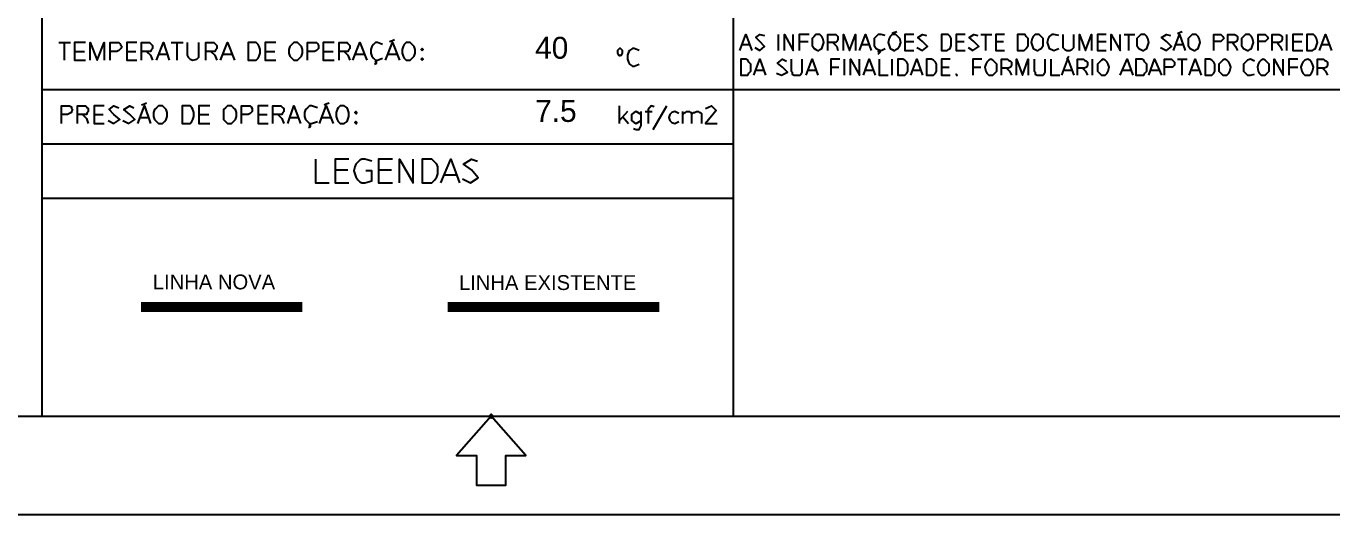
# Model space of a CAD drawing. Extents: x 0 to 597, y 0 to 422.
# Drawn here: x 257.3 to 389.6, y 0 to 49.5 of the extents above; entities that cross this region are included whole.
import ezdxf

# ---------------------------------------------------------------- set-up
doc = ezdxf.new("R2010")
doc.units = 0
doc.header["$MEASUREMENT"] = 0
doc.linetypes.add('GT101', pattern=[2.1, 1.4, -0.7])
doc.layers.add('GT_1', color=7, linetype='Continuous')
doc.styles.add('HTX1', font='O8116901', dxfattribs={"width": 1.02})

msp = doc.modelspace()

# ---------------------------------------------------------------- linework, layer by layer
at = {"linetype": 'Continuous'}
msp.add_lwpolyline([(0, 421.74), (597.11, 421.74), (597.11, 0), (0, 0)], close=True, dxfattribs=at)
at = {"layer": 'GT_1', "flags": 128}
for points in [[(25, 10), (583.8, 10), (583.8, 409.8)], [(258.9, 107.9), (258.9, 10)], [(328.9, 107.9), (328.9, 10)], [(260.6, 47.8), (261.8, 47.8)], [(261.2, 46), (261.2, 47.8)], [(263.3, 47.8), (262.2, 47.8), (262.2, 46), (263.3, 46)], [(263.8, 46), (263.8, 47.8), (264.5, 46), (265.2, 47.8), (265.2, 46)], [(265.8, 46), (265.8, 47.8), (266.5, 47.8), (266.7, 47.8), (266.8, 47.7), (266.9, 47.5), (267, 47.4), (266.9, 47.2), (266.8, 47.1), (266.7, 47), (266.5, 46.9), (265.8, 46.9)], [(268.5, 47.8), (267.5, 47.8), (267.5, 46), (268.5, 46)], [(269, 46), (269, 47.8), (269.6, 47.8), (269.8, 47.8), (269.9, 47.7), (270, 47.6), (270.1, 47.5), (270.1, 47.3), (270.1, 47.2), (270, 47.1), (269.9, 46.9), (269.8, 46.9), (269.6, 46.9), (269, 46.9)], [(270.5, 46), (271.2, 47.8), (271.8, 46)], [(272, 47.8), (273.2, 47.8)], [(272.6, 46), (272.6, 47.8)], [(273.6, 47.8), (273.6, 46.5), (273.7, 46.3), (273.9, 46.1), (274.2, 46), (274.6, 46.1), (274.8, 46.3), (274.8, 46.5), (274.8, 47.8)], [(275.5, 46), (275.5, 47.8), (276.2, 47.8), (276.3, 47.8), (276.4, 47.7), (276.5, 47.6), (276.6, 47.5), (276.6, 47.3), (276.6, 47.2), (276.5, 47.1), (276.4, 46.9), (276.3, 46.9), (276.2, 46.9), (275.5, 46.9)], [(277, 46), (277.7, 47.8), (278.4, 46)], [(280.5, 46), (280.6, 46), (280.8, 46.2), (280.9, 46.4), (281, 46.7), (281, 47.1), (280.9, 47.4), (280.8, 47.6), (280.6, 47.8), (280.4, 47.8), (279.8, 47.8), (279.8, 46), (280.4, 46), (280.5, 46)], [(282.6, 47.8), (281.5, 47.8), (281.5, 46), (282.6, 46)], [(284.7, 46), (284.8, 46), (285, 46.2), (285.2, 46.4), (285.3, 46.7), (285.3, 47.1), (285.2, 47.4), (285, 47.6), (284.8, 47.8), (284.6, 47.8), (284.4, 47.8), (284.2, 47.6), (284, 47.4), (283.9, 47.1), (283.9, 46.7), (284, 46.4), (284.2, 46.2), (284.4, 46), (284.6, 46), (284.7, 46)], [(285.8, 46), (285.8, 47.8), (286.5, 47.8), (286.7, 47.8), (286.8, 47.7), (286.9, 47.5), (286.9, 47.4), (286.9, 47.2), (286.8, 47.1), (286.7, 47), (286.5, 46.9), (285.8, 46.9)], [(288.5, 47.8), (287.4, 47.8), (287.4, 46), (288.5, 46)], [(289, 46), (289, 47.8), (289.6, 47.8), (289.8, 47.8), (289.9, 47.7), (290, 47.6), (290.1, 47.5), (290.1, 47.3), (290.1, 47.2), (290, 47.1), (289.9, 46.9), (289.8, 46.9), (289.6, 46.9), (289, 46.9)], [(290.4, 46), (291.1, 47.8), (291.8, 46)], [(293.4, 47.6), (292.9, 47.8), (292.7, 47.8), (292.5, 47.6), (292.3, 47.4), (292.2, 47.1), (292.2, 46.7), (292.3, 46.4), (292.5, 46.2), (292.7, 46), (292.9, 46), (293.4, 46.2)], [(293.7, 46), (294.4, 47.8), (295.1, 46)], [(294.1, 47.9), (294.4, 48), (294.6, 48.1)], [(296.1, 46), (296.2, 46), (296.4, 46.2), (296.6, 46.4), (296.7, 46.7), (296.7, 47.1), (296.6, 47.4), (296.4, 47.6), (296.2, 47.8), (296, 47.8), (295.8, 47.8), (295.6, 47.6), (295.5, 47.4), (295.4, 47.1), (295.4, 46.7), (295.5, 46.4), (295.6, 46.2), (295.8, 46), (296, 46), (296.1, 46)], [(329.6, 47), (330.2, 48.6), (330.8, 47)], [(331.1, 47.3), (331.6, 47), (332.1, 47.4), (331.6, 47.9), (331.2, 48.3), (331.6, 48.6), (332.1, 48.5)], [(333.5, 47), (333.5, 48.6)], [(334.1, 47), (334.1, 48.6), (335, 47), (335, 48.6)], [(336.6, 48.6), (335.6, 48.6), (335.6, 47)], [(335.6, 47.9), (336.5, 47.9)], [(337.6, 47), (337.7, 47.1), (337.9, 47.2), (338, 47.5), (338.1, 47.8), (338, 48.2), (337.9, 48.4), (337.7, 48.6), (337.5, 48.6), (337.3, 48.6), (337.1, 48.4), (336.9, 48.2), (336.9, 47.8), (336.9, 47.5), (337.1, 47.2), (337.3, 47.1), (337.5, 47), (337.6, 47)], [(338.5, 47), (338.5, 48.6), (339.1, 48.6), (339.3, 48.6), (339.4, 48.5), (339.5, 48.4), (339.5, 48.2), (339.5, 48.1), (339.4, 47.9), (339.3, 47.8), (339.1, 47.8), (338.5, 47.8)], [(339, 47.8), (339.4, 47.4), (339.5, 47)], [(340.1, 47), (340.1, 48.6), (340.7, 47), (341.3, 48.6), (341.3, 47)], [(341.7, 47), (342.3, 48.6), (342.9, 47)], [(344.3, 48.5), (343.9, 48.6), (343.6, 48.6), (343.4, 48.4), (343.2, 48.2), (343.2, 47.8), (343.2, 47.5), (343.4, 47.2), (343.6, 47.1), (343.9, 47), (344.3, 47.2)], [(345.3, 47), (345.4, 47.1), (345.6, 47.2), (345.8, 47.5), (345.9, 47.8), (345.8, 48.2), (345.6, 48.4), (345.4, 48.6), (345.2, 48.6), (345, 48.6), (344.8, 48.4), (344.7, 48.2), (344.6, 47.8), (344.7, 47.5), (344.8, 47.2), (345, 47.1), (345.2, 47), (345.3, 47)], [(345, 48.7), (345.2, 48.8), (345.5, 48.9)], [(347.2, 48.6), (346.3, 48.6), (346.3, 47), (347.2, 47)], [(346.3, 47.9), (347.2, 47.9)], [(347.5, 47.3), (348.1, 47), (348.6, 47.4), (348.1, 47.9), (347.6, 48.3), (348.1, 48.6), (348.5, 48.5)], [(350.6, 47), (350.7, 47.1), (350.9, 47.2), (351, 47.5), (351, 47.8), (351, 48.2), (350.9, 48.4), (350.7, 48.6), (350.5, 48.6), (350, 48.6), (350, 47), (350.5, 47), (350.6, 47)], [(352.4, 48.6), (351.5, 48.6), (351.5, 47), (352.4, 47)], [(351.5, 47.9), (352.3, 47.9)], [(352.7, 47.3), (353.2, 47), (353.8, 47.4), (353.3, 47.9), (352.8, 48.3), (353.3, 48.6), (353.7, 48.5)], [(354, 48.6), (355.1, 48.6)], [(354.5, 47), (354.5, 48.6)], [(356.4, 48.6), (355.5, 48.6), (355.5, 47), (356.4, 47)], [(355.5, 47.9), (356.3, 47.9)], [(358.4, 47), (358.5, 47.1), (358.6, 47.2), (358.8, 47.5), (358.8, 47.8), (358.8, 48.2), (358.6, 48.4), (358.5, 48.6), (358.3, 48.6), (357.7, 48.6), (357.7, 47), (358.3, 47), (358.4, 47)], [(359.8, 47), (359.9, 47.1), (360.1, 47.2), (360.3, 47.5), (360.3, 47.8), (360.3, 48.2), (360.1, 48.4), (359.9, 48.6), (359.7, 48.6), (359.5, 48.6), (359.3, 48.4), (359.2, 48.2), (359.1, 47.8), (359.2, 47.5), (359.3, 47.2), (359.5, 47.1), (359.7, 47), (359.8, 47)], [(361.9, 48.5), (361.4, 48.6), (361.2, 48.6), (360.9, 48.4), (360.8, 48.2), (360.7, 47.8), (360.8, 47.5), (360.9, 47.2), (361.2, 47.1), (361.4, 47), (361.9, 47.2)], [(362.3, 48.6), (362.3, 47.5), (362.3, 47.3), (362.4, 47.2), (362.5, 47.1), (362.7, 47), (362.8, 47), (363, 47), (363.2, 47.1), (363.3, 47.2), (363.4, 47.3), (363.4, 47.5), (363.4, 48.6)], [(364, 47), (364, 48.6), (364.6, 47), (365.2, 48.6), (365.2, 47)], [(366.7, 48.6), (365.8, 48.6), (365.8, 47), (366.7, 47)], [(365.8, 47.9), (366.7, 47.9)], [(367.2, 47), (367.2, 48.6), (368.1, 47), (368.1, 48.6)], [(368.5, 48.6), (369.6, 48.6)], [(369, 47), (369, 48.6)], [(370.5, 47), (370.6, 47.1), (370.8, 47.2), (370.9, 47.5), (371, 47.8), (370.9, 48.2), (370.8, 48.4), (370.6, 48.6), (370.4, 48.6), (370.2, 48.6), (370, 48.4), (369.8, 48.2), (369.8, 47.8), (369.8, 47.5), (370, 47.2), (370.2, 47.1), (370.4, 47), (370.5, 47)], [(372.2, 47.3), (372.8, 47), (373.3, 47.4), (372.8, 47.9), (372.3, 48.3), (372.8, 48.6), (373.2, 48.5)], [(373.5, 47), (374.1, 48.6), (374.7, 47)], [(373.9, 48.7), (374.1, 48.8), (374.4, 48.9)], [(375.7, 47), (375.8, 47.1), (376, 47.2), (376.1, 47.5), (376.2, 47.8), (376.1, 48.2), (376, 48.4), (375.8, 48.6), (375.6, 48.6), (375.4, 48.6), (375.2, 48.4), (375, 48.2), (375, 47.8), (375, 47.5), (375.2, 47.2), (375.4, 47.1), (375.6, 47), (375.7, 47)], [(377.6, 47), (377.6, 48.6), (378.2, 48.6), (378.3, 48.6), (378.4, 48.5), (378.5, 48.4), (378.6, 48.2), (378.5, 48.1), (378.4, 48), (378.3, 47.9), (378.2, 47.9), (377.6, 47.9)], [(379, 47), (379, 48.6), (379.6, 48.6), (379.7, 48.6), (379.9, 48.5), (380, 48.4), (380, 48.2), (380, 48.1), (379.9, 47.9), (379.7, 47.8), (379.6, 47.8), (379, 47.8)], [(379.5, 47.8), (379.8, 47.4), (380, 47)], [(381.1, 47), (381.2, 47.1), (381.4, 47.2), (381.5, 47.5), (381.6, 47.8), (381.5, 48.2), (381.4, 48.4), (381.2, 48.6), (381, 48.6), (380.8, 48.6), (380.6, 48.4), (380.4, 48.2), (380.4, 47.8), (380.4, 47.5), (380.6, 47.2), (380.8, 47.1), (381, 47), (381.1, 47)], [(382.1, 47), (382.1, 48.6), (382.7, 48.6), (382.8, 48.6), (382.9, 48.5), (383, 48.4), (383.1, 48.2), (383, 48.1), (382.9, 48), (382.8, 47.9), (382.7, 47.9), (382.1, 47.9)], [(383.5, 47), (383.5, 48.6), (384.1, 48.6), (384.2, 48.6), (384.4, 48.5), (384.5, 48.4), (384.5, 48.2), (384.5, 48.1), (384.4, 47.9), (384.2, 47.8), (384.1, 47.8), (383.5, 47.8)], [(384, 47.8), (384.3, 47.4), (384.5, 47)], [(385, 47), (385, 48.6)], [(386.6, 48.6), (385.6, 48.6), (385.6, 47), (386.6, 47)], [(385.6, 47.9), (386.5, 47.9)], [(387.6, 47), (387.7, 47.1), (387.9, 47.2), (388, 47.5), (388.1, 47.8), (388, 48.2), (387.9, 48.4), (387.7, 48.6), (387.5, 48.6), (387, 48.6), (387, 47), (387.5, 47), (387.6, 47)], [(388.3, 47), (388.9, 48.6), (389.5, 47)], [(262.2, 46.9), (263.2, 46.9)], [(267.5, 46.9), (268.4, 46.9)], [(269.5, 46.9), (269.9, 46.5), (270.1, 46)], [(270.7, 46.6), (271.6, 46.6)], [(276, 46.9), (276.4, 46.5), (276.6, 46)], [(277.2, 46.6), (278.1, 46.6)], [(281.5, 46.9), (282.5, 46.9)], [(287.4, 46.9), (288.4, 46.9)], [(289.5, 46.9), (289.9, 46.5), (290.1, 46)], [(290.7, 46.6), (291.6, 46.6)], [(293.9, 46.6), (294.9, 46.6)], [(297.4, 47), (297.5, 47.1), (297.4, 47.2), (297.3, 47.1), (297.4, 47)], [(317.4, 46.4), (317.5, 46.5), (317.6, 46.5), (317.7, 46.7), (317.7, 46.8), (317.7, 47), (317.6, 47.1), (317.5, 47.2), (317.4, 47.2), (317.3, 47.1), (317.2, 47), (317.2, 46.8), (317.2, 46.7), (317.3, 46.5), (317.4, 46.5), (317.4, 46.4)], [(319.4, 47), (318.9, 47.2), (318.7, 47.2), (318.4, 47), (318.3, 46.8), (318.2, 46.5), (318.2, 46.1), (318.3, 45.8), (318.4, 45.6), (318.7, 45.4), (318.9, 45.4), (319.4, 45.6)], [(329.8, 47.6), (330.6, 47.6)], [(341.9, 47.6), (342.7, 47.6)], [(343.6, 46.6), (343.8, 46.8), (343.7, 46.8), (343.6, 46.9), (343.7, 47)], [(362.7, 46.1), (362.9, 46.4)], [(373.7, 47.6), (374.5, 47.6)], [(388.5, 47.6), (389.3, 47.6)], [(292.6, 45.6), (292.8, 45.7), (292.8, 45.8), (292.7, 45.8), (292.8, 46)], [(297.4, 46), (297.5, 46.1), (297.4, 46.2), (297.3, 46.1), (297.4, 46)], [(330.3, 44.5), (330.4, 44.5), (330.5, 44.7), (330.7, 44.9), (330.7, 45.3), (330.7, 45.6), (330.5, 45.8), (330.4, 46), (330.2, 46.1), (329.7, 46.1), (329.7, 44.5), (330.2, 44.5), (330.3, 44.5)], [(331, 44.5), (331.6, 46.1), (332.2, 44.5)], [(331.2, 45), (332, 45)], [(333.3, 44.7), (333.8, 44.5), (334.4, 44.8), (333.9, 45.3), (333.4, 45.7), (333.9, 46.1), (334.3, 45.9)], [(334.8, 46.1), (334.8, 44.9), (334.9, 44.8), (334.9, 44.6), (335.1, 44.5), (335.2, 44.5), (335.4, 44.5), (335.5, 44.5), (335.7, 44.5), (335.8, 44.6), (335.9, 44.8), (335.9, 44.9), (335.9, 46.1)], [(336.3, 44.5), (336.9, 46.1), (337.5, 44.5)], [(336.5, 45), (337.3, 45)], [(339.7, 46.1), (338.8, 46.1), (338.8, 44.5)], [(338.8, 45.3), (339.6, 45.3)], [(340.2, 44.5), (340.2, 46.1)], [(340.8, 44.5), (340.8, 46.1), (341.7, 44.5), (341.7, 46.1)], [(342.1, 44.5), (342.7, 46.1), (343.3, 44.5)], [(342.3, 45), (343.1, 45)], [(343.7, 46.1), (343.7, 44.5), (344.6, 44.5)], [(345, 44.5), (345, 46.1)], [(346.2, 44.5), (346.3, 44.5), (346.5, 44.7), (346.6, 44.9), (346.6, 45.3), (346.6, 45.6), (346.5, 45.8), (346.3, 46), (346.1, 46.1), (345.6, 46.1), (345.6, 44.5), (346.1, 44.5), (346.2, 44.5)], [(346.9, 44.5), (347.5, 46.1), (348.1, 44.5)], [(347.1, 45), (347.9, 45)], [(349.1, 44.5), (349.2, 44.5), (349.4, 44.7), (349.5, 44.9), (349.5, 45.3), (349.5, 45.6), (349.4, 45.8), (349.2, 46), (349, 46.1), (348.5, 46.1), (348.5, 44.5), (349, 44.5), (349.1, 44.5)], [(350.9, 46.1), (350, 46.1), (350, 44.5), (350.9, 44.5)], [(350, 45.3), (350.8, 45.3)], [(354.1, 46.1), (353.2, 46.1), (353.2, 44.5)], [(353.2, 45.3), (354, 45.3)], [(355.1, 44.5), (355.2, 44.5), (355.4, 44.7), (355.6, 44.9), (355.6, 45.3), (355.6, 45.6), (355.4, 45.8), (355.2, 46), (355, 46.1), (354.8, 46), (354.6, 45.8), (354.5, 45.6), (354.4, 45.3), (354.5, 44.9), (354.6, 44.7), (354.8, 44.5), (355, 44.5), (355.1, 44.5)], [(356.1, 44.5), (356.1, 46.1), (356.7, 46.1), (356.8, 46), (357, 45.9), (357.1, 45.8), (357.1, 45.6), (357.1, 45.5), (357, 45.3), (356.8, 45.2), (356.7, 45.2), (356.1, 45.2)], [(356.6, 45.2), (356.9, 44.9), (357.1, 44.5)], [(357.6, 44.5), (357.6, 46.1), (358.2, 44.5), (358.8, 46.1), (358.8, 44.5)], [(359.4, 46.1), (359.4, 44.9), (359.5, 44.8), (359.5, 44.6), (359.7, 44.5), (359.8, 44.5), (360, 44.5), (360.1, 44.5), (360.3, 44.5), (360.4, 44.6), (360.5, 44.8), (360.5, 44.9), (360.5, 46.1)], [(361.1, 46.1), (361.1, 44.5), (362, 44.5)], [(362.2, 44.5), (362.8, 46.1), (363.4, 44.5)], [(362.4, 45), (363.2, 45)], [(363.8, 44.5), (363.8, 46.1), (364.4, 46.1), (364.5, 46), (364.7, 45.9), (364.8, 45.8), (364.8, 45.6), (364.8, 45.5), (364.7, 45.3), (364.5, 45.2), (364.4, 45.2), (363.8, 45.2)], [(364.3, 45.2), (364.6, 44.9), (364.8, 44.5)], [(365.3, 44.5), (365.3, 46.1)], [(366.5, 44.5), (366.6, 44.5), (366.8, 44.7), (366.9, 44.9), (367, 45.3), (366.9, 45.6), (366.8, 45.8), (366.6, 46), (366.4, 46.1), (366.2, 46), (366, 45.8), (365.8, 45.6), (365.8, 45.3), (365.8, 44.9), (366, 44.7), (366.2, 44.5), (366.4, 44.5), (366.5, 44.5)], [(368.1, 44.5), (368.8, 46.1), (369.4, 44.5)], [(368.3, 45), (369.2, 45)], [(370.4, 44.5), (370.5, 44.5), (370.6, 44.7), (370.8, 44.9), (370.8, 45.3), (370.8, 45.6), (370.6, 45.8), (370.5, 46), (370.3, 46.1), (369.7, 46.1), (369.7, 44.5), (370.3, 44.5), (370.4, 44.5)], [(371, 44.5), (371.6, 46.1), (372.3, 44.5)], [(371.2, 45), (372.1, 45)], [(372.6, 44.5), (372.6, 46.1), (373.2, 46.1), (373.3, 46.1), (373.4, 46), (373.5, 45.9), (373.6, 45.8), (373.6, 45.7), (373.6, 45.5), (373.5, 45.4), (373.4, 45.3), (373.2, 45.3), (372.6, 45.3)], [(373.9, 46.1), (374.9, 46.1)], [(374.4, 44.5), (374.4, 46.1)], [(375.1, 44.5), (375.7, 46.1), (376.3, 44.5)], [(375.3, 45), (376.1, 45)], [(377.3, 44.5), (377.4, 44.5), (377.6, 44.7), (377.7, 44.9), (377.7, 45.3), (377.7, 45.6), (377.6, 45.8), (377.4, 46), (377.2, 46.1), (376.7, 46.1), (376.7, 44.5), (377.2, 44.5), (377.3, 44.5)], [(378.8, 44.5), (378.9, 44.5), (379.1, 44.7), (379.2, 44.9), (379.3, 45.3), (379.2, 45.6), (379.1, 45.8), (378.9, 46), (378.7, 46.1), (378.5, 46), (378.3, 45.8), (378.1, 45.6), (378.1, 45.3), (378.1, 44.9), (378.3, 44.7), (378.5, 44.5), (378.7, 44.5), (378.8, 44.5)], [(381.7, 45.9), (381.3, 46.1), (381, 46), (380.8, 45.8), (380.6, 45.6), (380.6, 45.3), (380.6, 44.9), (380.8, 44.7), (381, 44.5), (381.3, 44.5), (381.7, 44.6)], [(382.7, 44.5), (382.8, 44.5), (383, 44.7), (383.2, 44.9), (383.2, 45.3), (383.2, 45.6), (383, 45.8), (382.8, 46), (382.6, 46.1), (382.4, 46), (382.2, 45.8), (382.1, 45.6), (382, 45.3), (382.1, 44.9), (382.2, 44.7), (382.4, 44.5), (382.6, 44.5), (382.7, 44.5)], [(383.7, 44.5), (383.7, 46.1), (384.6, 44.5), (384.6, 46.1)], [(386.1, 46.1), (385.2, 46.1), (385.2, 44.5)], [(385.2, 45.3), (386.1, 45.3)], [(387.2, 44.5), (387.3, 44.5), (387.5, 44.7), (387.6, 44.9), (387.7, 45.3), (387.6, 45.6), (387.5, 45.8), (387.3, 46), (387.1, 46.1), (386.8, 46), (386.6, 45.8), (386.5, 45.6), (386.4, 45.3), (386.5, 44.9), (386.6, 44.7), (386.8, 44.5), (387.1, 44.5), (387.2, 44.5)], [(388.1, 44.5), (388.1, 46.1), (388.7, 46.1), (388.8, 46), (389, 45.9), (389.1, 45.8), (389.1, 45.6), (389.1, 45.5), (389, 45.3), (388.8, 45.2), (388.7, 45.2), (388.1, 45.2)], [(388.6, 45.2), (388.9, 44.9), (389.1, 44.5)], [(351.5, 44.5), (351.6, 44.5), (351.5, 44.6), (351.5, 44.5)], [(328.9, 43), (258.9, 43)], [(453.8, 43), (328.9, 43)], [(260.9, 39.6), (260.9, 41.4), (261.5, 41.4), (261.6, 41.4), (261.7, 41.4), (261.9, 41.3), (261.9, 41.1), (262, 41), (261.9, 40.8), (261.9, 40.7), (261.7, 40.6), (261.5, 40.5), (260.9, 40.5)], [(262.5, 39.6), (262.5, 41.4), (263.1, 41.4), (263.3, 41.4), (263.4, 41.3), (263.5, 41.2), (263.6, 41.1), (263.6, 40.9), (263.6, 40.8), (263.5, 40.7), (263.4, 40.5), (263.3, 40.5), (263.1, 40.5), (262.5, 40.5)], [(265.2, 41.4), (264.2, 41.4), (264.2, 39.6), (265.2, 39.6)], [(265.6, 39.9), (266.2, 39.6), (266.8, 40), (266.2, 40.5), (265.7, 41), (266.2, 41.4), (266.7, 41.2)], [(267.1, 39.9), (267.7, 39.6), (268.3, 40), (267.8, 40.5), (267.2, 41), (267.8, 41.4), (268.2, 41.2)], [(268.6, 39.6), (269.3, 41.4), (269.9, 39.6)], [(269, 41.5), (269.3, 41.6), (269.5, 41.7)], [(271, 39.6), (271.1, 39.6), (271.3, 39.8), (271.5, 40), (271.6, 40.3), (271.6, 40.7), (271.5, 41), (271.3, 41.2), (271.1, 41.4), (270.9, 41.4), (270.7, 41.4), (270.5, 41.2), (270.3, 41), (270.2, 40.7), (270.2, 40.3), (270.3, 40), (270.5, 39.8), (270.7, 39.6), (270.9, 39.6), (271, 39.6)], [(273.8, 39.6), (273.9, 39.6), (274.1, 39.8), (274.2, 40), (274.3, 40.3), (274.3, 40.7), (274.2, 41), (274.1, 41.2), (273.9, 41.4), (273.7, 41.4), (273.1, 41.4), (273.1, 39.6), (273.7, 39.6), (273.8, 39.6)], [(275.9, 41.4), (274.8, 41.4), (274.8, 39.6), (275.9, 39.6)], [(278, 39.6), (278.1, 39.6), (278.3, 39.8), (278.5, 40), (278.6, 40.3), (278.6, 40.7), (278.5, 41), (278.3, 41.2), (278.1, 41.4), (277.9, 41.4), (277.7, 41.4), (277.5, 41.2), (277.3, 41), (277.3, 40.7), (277.3, 40.3), (277.3, 40), (277.5, 39.8), (277.7, 39.6), (277.9, 39.6), (278, 39.6)], [(279.1, 39.6), (279.1, 41.4), (279.8, 41.4), (280, 41.4), (280.1, 41.3), (280.2, 41.1), (280.2, 41), (280.2, 40.8), (280.1, 40.7), (280, 40.6), (279.8, 40.5), (279.1, 40.5)], [(281.8, 41.4), (280.8, 41.4), (280.8, 39.6), (281.8, 39.6)], [(282.3, 39.6), (282.3, 41.4), (282.9, 41.4), (283.1, 41.4), (283.2, 41.3), (283.3, 41.2), (283.4, 41.1), (283.4, 40.9), (283.4, 40.8), (283.3, 40.7), (283.2, 40.5), (283.1, 40.5), (282.9, 40.5), (282.3, 40.5)], [(283.8, 39.6), (284.4, 41.4), (285.1, 39.6)], [(286.8, 41.2), (286.2, 41.4), (286, 41.4), (285.8, 41.2), (285.6, 41), (285.5, 40.7), (285.5, 40.3), (285.6, 40), (285.8, 39.8), (286, 39.6), (286.2, 39.6), (286.8, 39.8)], [(287, 39.6), (287.7, 41.4), (288.4, 39.6)], [(287.5, 41.5), (287.7, 41.6), (288, 41.7)], [(289.4, 39.6), (289.5, 39.6), (289.8, 39.8), (289.9, 40), (290, 40.3), (290, 40.7), (289.9, 41), (289.8, 41.2), (289.5, 41.4), (289.3, 41.4), (289.1, 41.4), (288.9, 41.2), (288.8, 41), (288.7, 40.7), (288.7, 40.3), (288.8, 40), (288.9, 39.8), (289.1, 39.6), (289.3, 39.6), (289.4, 39.6)], [(317.4, 39.6), (317.4, 41.4)], [(320.9, 41.3), (320.6, 41.4), (320.3, 41), (320.3, 39.6)], [(320.8, 39), (322.2, 41.4)], [(326.1, 41.1), (326.7, 41.4), (327.2, 40.9), (326.1, 39.6), (327.3, 39.6)], [(263, 40.5), (263.4, 40.1), (263.6, 39.6)], [(264.2, 40.5), (265.1, 40.5)], [(268.8, 40.2), (269.7, 40.2)], [(274.8, 40.5), (275.8, 40.5)], [(280.8, 40.5), (281.7, 40.5)], [(282.8, 40.5), (283.2, 40.1), (283.4, 39.6)], [(284, 40.2), (284.9, 40.2)], [(287.3, 40.2), (288.2, 40.2)], [(290.8, 40.6), (290.8, 40.7), (290.7, 40.8), (290.6, 40.7), (290.7, 40.6), (290.8, 40.6)], [(290.8, 39.6), (290.8, 39.7), (290.7, 39.8), (290.6, 39.7), (290.7, 39.6), (290.8, 39.6)], [(318.2, 40.8), (317.4, 39.9)], [(317.7, 40.3), (318.3, 39.6)], [(319.6, 40.5), (319.1, 40.8), (318.9, 40.7), (318.6, 40.5), (318.6, 40.2), (318.6, 39.9), (318.9, 39.7), (319.1, 39.6), (319.6, 39.9)], [(318.8, 39.1), (319.1, 39), (319.4, 39), (319.5, 39.2), (319.6, 39.4), (319.6, 40.8)], [(320, 40.8), (320.7, 40.8)], [(323.4, 40.6), (323, 40.8), (322.7, 40.7), (322.5, 40.5), (322.4, 40.2), (322.5, 39.9), (322.7, 39.7), (323, 39.6), (323.4, 39.8)], [(323.8, 39.6), (323.8, 40.8)], [(323.8, 40.5), (323.9, 40.6), (324, 40.7), (324.1, 40.7), (324.2, 40.8), (324.4, 40.8), (324.5, 40.8), (324.6, 40.7), (324.7, 40.7), (324.7, 40.6), (324.7, 40.5), (324.7, 39.6)], [(324.7, 40.5), (324.8, 40.6), (324.9, 40.7), (325, 40.7), (325.2, 40.8), (325.3, 40.8), (325.4, 40.8), (325.5, 40.7), (325.6, 40.7), (325.7, 40.6), (325.7, 40.5), (325.7, 39.6)], [(285.9, 39.2), (286.1, 39.3), (286.1, 39.4), (286, 39.4), (286.1, 39.6)], [(328.9, 37.5), (258.9, 37.5)], [(286.6, 36), (286.6, 33.6), (288, 33.6)], [(290, 36), (288.6, 36), (288.6, 33.6), (290, 33.6)], [(292.3, 35.8), (291.6, 36), (291.3, 36), (291.1, 35.9), (290.9, 35.7), (290.7, 35.5), (290.6, 35.2), (290.5, 34.8), (290.6, 34.5), (290.7, 34.2), (290.9, 33.9), (291.1, 33.7), (291.3, 33.6), (291.6, 33.6), (292.3, 33.8), (292.3, 34.8), (291.7, 34.8)], [(294.4, 36), (293, 36), (293, 33.6), (294.4, 33.6)], [(295.1, 33.6), (295.1, 36), (296.5, 33.6), (296.5, 36)], [(298.3, 33.6), (298.4, 33.6), (298.5, 33.7), (298.7, 33.9), (298.9, 34.2), (299, 34.5), (299, 34.8), (299, 35.2), (298.9, 35.5), (298.7, 35.7), (298.5, 35.9), (298.4, 36), (298.2, 36), (297.4, 36), (297.4, 33.6), (298.2, 33.6), (298.3, 33.6)], [(299.3, 33.6), (300.3, 36), (301.2, 33.6)], [(301.5, 34), (302.3, 33.6), (303.1, 34.1), (302.4, 34.9), (301.6, 35.5), (302.4, 36), (303, 35.8)], [(288.6, 34.9), (289.9, 34.9)], [(293, 34.9), (294.3, 34.9)], [(299.6, 34.4), (300.9, 34.4)], [(328.9, 32), (258.9, 32)], [(306.9, 6), (307.9, 6), (304.4, 10), (300.9, 6), (302.9, 6), (302.9, 3), (305.9, 3), (305.9, 6), (306.9, 6)], [(304.3, 10.1), (304.4, 10.2), (304.6, 10), (304.4, 9.8), (304.2, 10), (304.3, 10.1)], [(304.3, 10), (304.4, 10.1), (304.5, 10), (304.4, 9.9), (304.3, 10)]]:
    msp.add_lwpolyline(points, dxfattribs=at)
at = {"layer": 'GT_1', "linetype": 'Continuous', "const_width": 1, "flags": 128}
msp.add_lwpolyline([(285.281, 21.022), (268.922, 21.022)], dxfattribs=at)
at = {"layer": 'GT_1', "linetype": 'GT101', "const_width": 1, "flags": 128}
msp.add_lwpolyline([(321.417, 21.022), (299.992, 21.022)], dxfattribs=at)

# ---------------------------------------------------------------- texts
at = {"layer": 'GT_1', "style": 'HTX1', "width": 1.02}
for s, height, p in [('40', 2.2188, (308.85, 46.15)), ('7.5', 2.2188, (308.85, 39.76)), ('LINHA NOVA', 1.5, (270.13, 22.818)), ('LINHA EXISTENTE', 1.5, (301.139, 22.752))]:
    msp.add_text(s, height=height, dxfattribs=at).set_placement(p)

doc.saveas('drawing.dxf')
